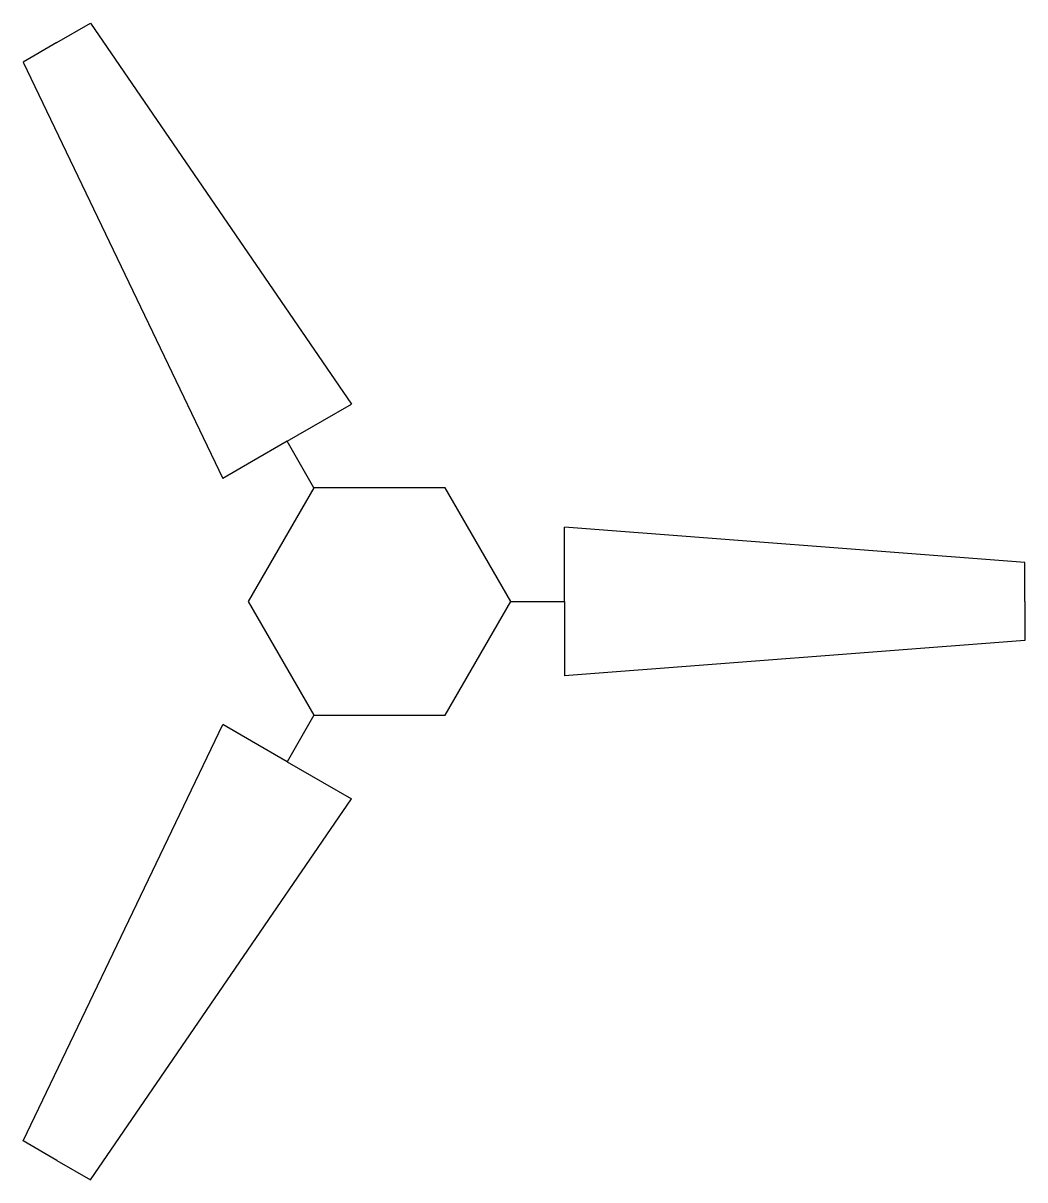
# Model space of a CAD drawing. Header units: inches. Extents: x 37.57 to 38.91, y 26.65 to 28.2.
import ezdxf

# ---------------------------------------------------------------- set-up
doc = ezdxf.new("R2010")
doc.units = ezdxf.units.IN
doc.header["$MEASUREMENT"] = 0

msp = doc.modelspace()

# ---------------------------------------------------------------- linework, layer by layer
for p, q in [((37.6111, 28.1707), (37.6561, 28.1967)), ((37.6561, 28.1967), (38.0048, 27.6875)), ((37.6111, 28.1707), (37.566, 28.1447)), ((37.566, 28.1447), (37.8327, 27.5881)), ((37.9662, 27.6652), (38.0048, 27.6875)), ((37.9187, 27.6378), (37.9662, 27.6652)), ((37.9187, 27.6378), (37.8712, 27.6104)), ((37.9546, 27.5757), (37.9187, 27.6378)), ((37.8712, 27.6104), (37.8327, 27.5881)), ((38.2897, 27.4785), (38.2897, 27.523)), ((38.905, 27.4757), (38.2897, 27.523)), ((38.2897, 27.4236), (38.2897, 27.4785)), ((38.905, 27.4236), (38.905, 27.4757)), ((38.218, 27.4236), (38.2897, 27.4236)), ((38.2897, 27.4236), (38.2897, 27.3688)), ((38.905, 27.4236), (38.905, 27.3716)), ((38.905, 27.3716), (38.2897, 27.3243)), ((38.2897, 27.3688), (38.2897, 27.3243)), ((37.9546, 27.2716), (37.9187, 27.2095)), ((37.566, 26.7026), (37.8327, 27.2591)), ((37.8712, 27.2369), (37.8327, 27.2591)), ((37.9187, 27.2095), (37.8712, 27.2369)), ((37.9187, 27.2095), (37.9662, 27.182)), ((37.9662, 27.182), (38.0048, 27.1598)), ((37.6561, 26.6505), (38.0048, 27.1598)), ((37.6111, 26.6765), (37.566, 26.7026)), ((37.6111, 26.6765), (37.6561, 26.6505))]:
    msp.add_line(p, q)
msp.add_lwpolyline([(38.218, 27.4236), (38.1302, 27.5757), (37.9546, 27.5757), (37.8668, 27.4236), (37.9546, 27.2716), (38.1302, 27.2716)], close=True)

doc.saveas('drawing.dxf')
